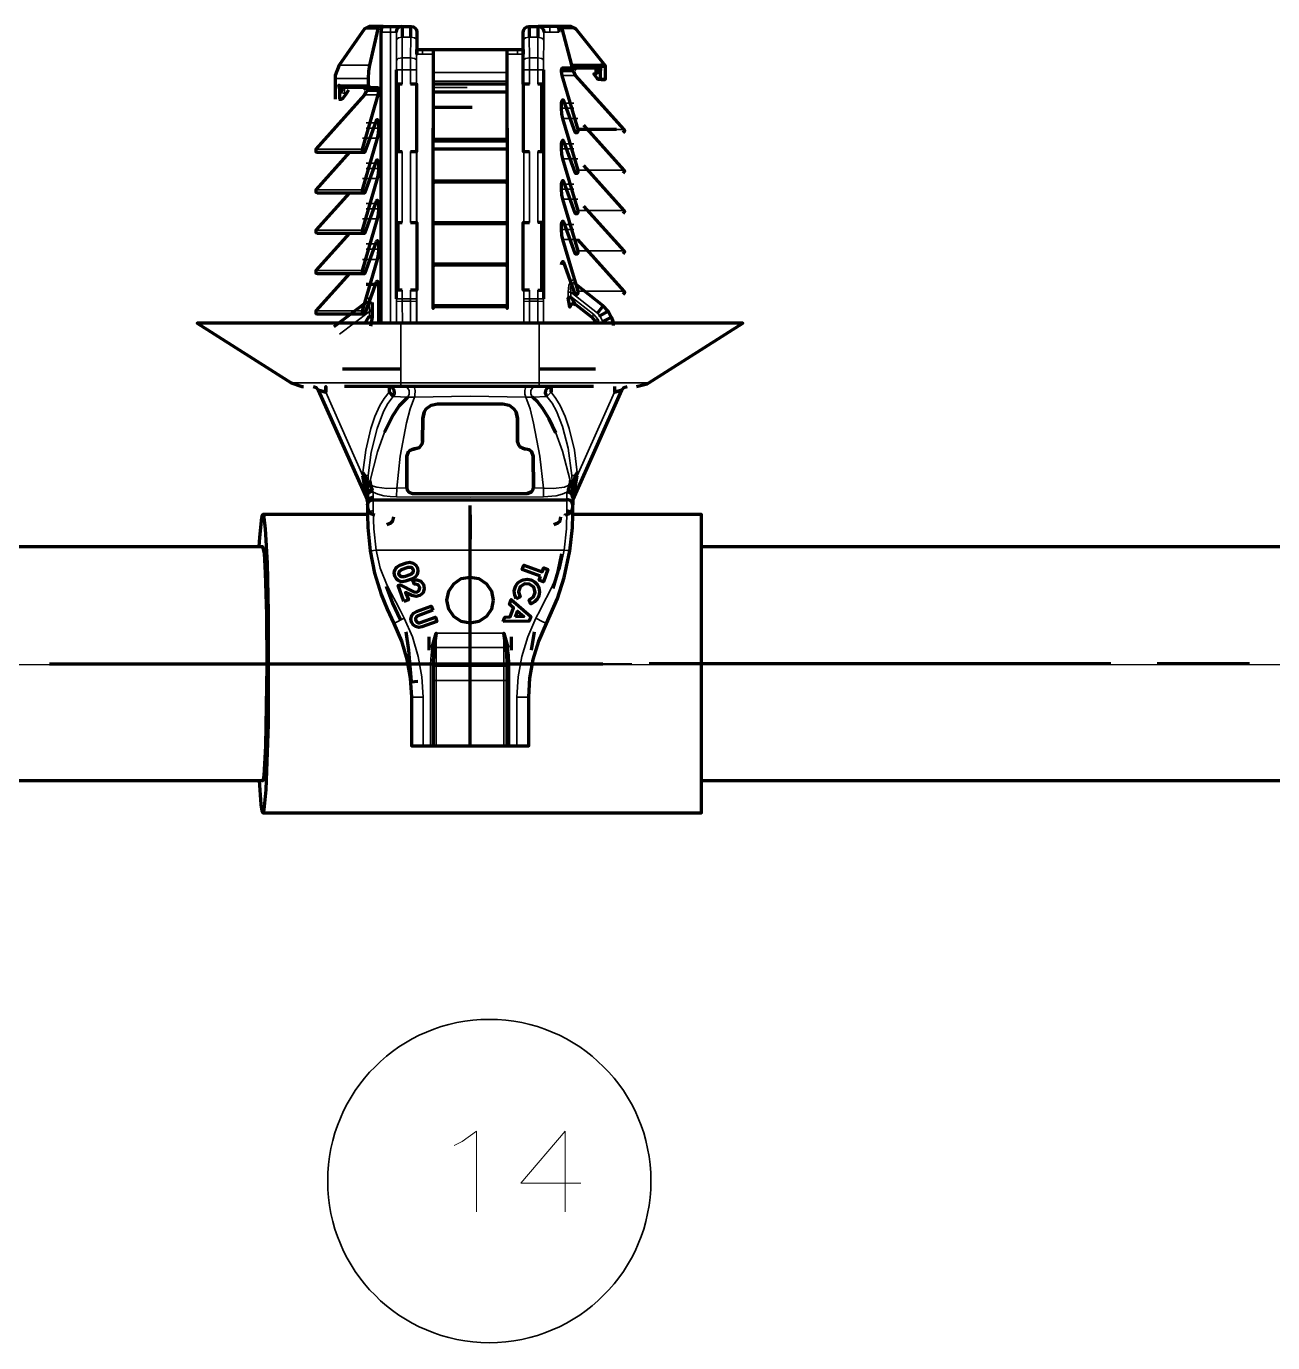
# Model space of a CAD drawing. Header units: millimetres. Extents: x 0 to 174, y 0 to 33.
# Drawn here: x 48.22 to 49.282, y 8.34 to 9.463 of the extents above; entities that cross this region are included whole.
import ezdxf

# ---------------------------------------------------------------- set-up
doc = ezdxf.new("R2010")
doc.units = ezdxf.units.MM
doc.layers.add('GREEN_CENTERLINE_CONFIRMED', color=7, linetype='Continuous')
doc.layers.add('PDF_Geomertry', color=7, linetype='Continuous', true_color=0x405f80)

# ---------------------------------------------------------------- blocks, each defined once
blk = doc.blocks.new('SYM_14_048')
at = {"layer": 'PDF_Geomertry', "lineweight": 70}
for points in [[(-0.0871, 0.302), (-0.0869, 0.302), (-0.0849, 0.302), (-0.0783, 0.302), (-0.0849, 0.302), (-0.0865, 0.302), (-0.0871, 0.302), (-0.0911, 0.2999), (-0.1128, 0.269), (-0.1161, 0.2601), (-0.1162, 0.2577), (-0.1162, 0.2399)], [(-0.0753, 0.302), (-0.0783, 0.302), (-0.0797, 0.2999), (-0.0868, 0.269), (-0.0876, 0.2637), (-0.0879, 0.2577), (-0.0879, 0.2519), (-0.0872, 0.2498), (-0.0992, 0.2498), (-0.1082, 0.2498), (-0.1096, 0.2501)], [(-0.0769, 0.0498), (-0.0769, 0.297), (-0.0764, 0.3006), (-0.076, 0.3016), (-0.0757, 0.3019), (-0.0753, 0.302), (-0.069, 0.302), (-0.0653, 0.302), (-0.0621, 0.302), (-0.0599, 0.302), (-0.0592, 0.302), (-0.059, 0.302), (-0.0515, 0.302)], [(-0.0592, 0.302), (-0.061, 0.3016), (-0.0626, 0.3006), (-0.0637, 0.299), (-0.064, 0.297)], [(-0.059, 0.302), (-0.059, 0.3019), (-0.0589, 0.2927)], [(-0.0517, 0.2927), (-0.0515, 0.3019), (-0.0515, 0.302), (-0.0513, 0.302), (-0.0494, 0.3016), (-0.0478, 0.3006), (-0.0468, 0.299), (-0.0464, 0.297), (-0.0464, 0.2823)], [(0.0442, 0.2823), (0.0442, 0.297), (0.0446, 0.299), (0.0456, 0.3006), (0.0472, 0.3016), (0.049, 0.302), (0.0493, 0.302), (0.0568, 0.302), (0.0569, 0.302)], [(0.0493, 0.302), (0.0493, 0.3019), (0.0494, 0.2927)], [(0.0568, 0.302), (0.0568, 0.3019), (0.0567, 0.2927)], [(0.0856, 0.269), (0.0775, 0.3002), (0.0761, 0.302), (0.0731, 0.302), (0.0668, 0.302), (0.0631, 0.302), (0.0599, 0.302), (0.0576, 0.302), (0.0569, 0.302), (0.0588, 0.3016), (0.0604, 0.3006), (0.0615, 0.299), (0.0618, 0.297)], [(0.0731, 0.302), (0.0735, 0.3019), (0.0737, 0.3016), (0.0742, 0.3006), (0.0746, 0.299), (0.0747, 0.297)], [(0.0851, 0.302), (0.0849, 0.302), (0.0828, 0.302), (0.0761, 0.302), (0.0828, 0.302), (0.0844, 0.302), (0.0851, 0.302), (0.0889, 0.3002), (0.1138, 0.269), (0.114, 0.2681), (0.114, 0.2567), (0.1125, 0.2567), (0.1107, 0.2567), (0.114, 0.2567)], [(-0.0465, 0.2823), (-0.0465, 0.2822), (-0.0465, 0.2809), (-0.0465, 0.2784), (-0.0465, 0.2809), (-0.0465, 0.2822), (-0.0465, 0.2823), (-0.0417, 0.2823), (-0.0326, 0.2823), (-0.0326, 0.2823), (-0.0326, 0.2823), (-0.0326, 0.2822), (-0.0326, 0.2819), (-0.0326, 0.2808), (-0.0326, 0.2766), (-0.0326, 0.2702), (-0.0326, 0.2626), (-0.0326, 0.2553), (-0.0326, 0.2528), (-0.0326, 0.2519), (-0.0326, 0.2499), (-0.0326, 0.2469), (-0.0326, 0.2458), (-0.0326, 0.2428), (-0.0326, 0.2348), (-0.0326, 0.2222), (-0.0326, 0.2065), (-0.0326, 0.2047), (-0.0326, 0.2034), (-0.0326, 0.2037), (-0.0326, 0.2045), (0.0304, 0.2045), (0.0304, 0.2034), (0.0304, 0.2037), (0.0304, 0.2047), (0.0304, 0.2065), (0.0304, 0.2222), (0.0304, 0.2348), (0.0304, 0.2428), (0.0304, 0.2458), (0.0304, 0.2458), (0.0304, 0.2459), (0.0304, 0.246), (0.0304, 0.2469), (0.0304, 0.2499), (0.0304, 0.2528), (0.0304, 0.2535), (0.0304, 0.2553), (0.0304, 0.2626), (0.0304, 0.2702), (0.0304, 0.2766), (0.0304, 0.2808), (0.0304, 0.2823), (0.0394, 0.2823), (0.0443, 0.2823), (0.0443, 0.2822), (0.0443, 0.2809), (0.0443, 0.2784), (0.0443, 0.2823)], [(-0.0326, 0.2823), (0.0304, 0.2823)], [(0.0443, 0.2528), (0.0443, 0.2784)], [(-0.0637, 0.0697), (-0.0637, 0.2649)], [(0.0615, 0.2649), (0.0615, 0.0697)], [(0.1238, 0.214), (0.1178, 0.214), (0.091, 0.214), (0.0774, 0.2602), (0.0769, 0.2635), (0.0769, 0.2647), (0.0776, 0.2666), (0.0851, 0.2666), (0.0974, 0.2666), (0.1064, 0.2666)], [(0.0851, 0.2666), (0.0857, 0.2676), (0.0856, 0.269), (0.1044, 0.269), (0.1086, 0.269), (0.11, 0.269)], [(0.0894, 0.2666), (0.0875, 0.2647)], [(0.1293, 0.2115), (0.1308, 0.213), (0.1304, 0.214), (0.0888, 0.2602), (0.0875, 0.2635)], [(0.1107, 0.2567), (0.1106, 0.2567), (0.1101, 0.2567), (0.1093, 0.2567), (0.1086, 0.2567), (0.1079, 0.2569), (0.1074, 0.2573), (0.1043, 0.2616), (0.1064, 0.2616), (0.1064, 0.2666), (0.1075, 0.2667), (0.1093, 0.2622), (0.1103, 0.2651), (0.1107, 0.2681), (0.1075, 0.2667)], [(-0.1129, 0.2399), (-0.1115, 0.2399), (-0.1108, 0.2399), (-0.1101, 0.2402), (-0.1096, 0.2406), (-0.1065, 0.2449), (-0.1044, 0.2478)], [(-0.0872, 0.2498), (-0.0799, 0.2498), (-0.0794, 0.2492), (-0.0792, 0.2478), (-0.0792, 0.2467), (-0.0796, 0.2435), (-0.0932, 0.1973), (-0.0928, 0.1948)], [(-0.0897, 0.2478), (-0.0917, 0.2498)], [(-0.0589, 0.2528), (-0.0624, 0.2528), (-0.0624, 0.1953), (-0.0589, 0.1953)], [(-0.0518, 0.1953), (-0.0464, 0.1953), (-0.0464, 0.2528), (-0.0518, 0.2528)], [(0.0304, 0.2528), (-0.0326, 0.2528)], [(0.0496, 0.2528), (0.0442, 0.2528), (0.0442, 0.1953), (0.0496, 0.1953)], [(0.0567, 0.1953), (0.0601, 0.1953), (0.0601, 0.2528), (0.0567, 0.2528)], [(-0.0897, 0.2467), (-0.091, 0.2435), (-0.1326, 0.1973), (-0.1325, 0.1951), (-0.1315, 0.1948), (-0.1308, 0.1948), (-0.1289, 0.1948), (-0.121, 0.1948), (-0.1087, 0.1948), (-0.0928, 0.1948), (-0.0908, 0.1948), (-0.0908, 0.1948), (-0.0907, 0.1948), (-0.0904, 0.1952), (-0.0808, 0.2219), (-0.0806, 0.2226), (-0.0804, 0.2227), (-0.0801, 0.2227), (-0.08, 0.2227), (-0.0799, 0.2224), (-0.0793, 0.2213), (-0.0792, 0.2198), (-0.0792, 0.2153), (-0.0794, 0.2108), (-0.0803, 0.2067), (-0.0932, 0.1627), (-0.0928, 0.1602)], [(0.0304, 0.2458), (-0.0326, 0.2458)], [(0.0769, 0.0987), (0.0771, 0.1003), (0.0776, 0.1013), (0.0778, 0.1016), (0.0779, 0.1016), (0.0782, 0.1016), (0.0783, 0.1015), (0.0786, 0.1009), (0.0882, 0.0741), (0.0885, 0.0738), (0.0886, 0.0737), (0.0886, 0.0737), (0.0906, 0.0737), (0.091, 0.0745), (0.091, 0.0762), (0.0781, 0.1202), (0.0772, 0.1241), (0.0769, 0.1288), (0.0769, 0.1331), (0.0771, 0.1348), (0.0776, 0.1359), (0.0778, 0.136), (0.0779, 0.136), (0.0782, 0.136), (0.0783, 0.1359), (0.0786, 0.1353), (0.0882, 0.1087), (0.0885, 0.1083), (0.0886, 0.1081), (0.0886, 0.1081), (0.0906, 0.1081), (0.091, 0.109), (0.091, 0.1106), (0.0781, 0.1547), (0.0772, 0.1585), (0.0769, 0.1633), (0.0769, 0.1676), (0.0771, 0.1692), (0.0776, 0.1703), (0.0778, 0.1705), (0.0779, 0.1705), (0.0782, 0.1705), (0.0783, 0.1703), (0.0786, 0.1698), (0.0882, 0.1431), (0.0885, 0.1427), (0.0886, 0.1426), (0.0886, 0.1426), (0.0906, 0.1426), (0.091, 0.1434), (0.091, 0.1451), (0.0781, 0.1891), (0.0772, 0.193), (0.0769, 0.1977), (0.0769, 0.202), (0.0771, 0.2037), (0.0776, 0.2048), (0.0778, 0.2049), (0.0779, 0.2049), (0.0782, 0.2049), (0.0783, 0.2048), (0.0786, 0.2042), (0.0882, 0.1776), (0.0885, 0.1772), (0.0886, 0.177), (0.0886, 0.177), (0.0906, 0.177), (0.091, 0.1778), (0.091, 0.1795), (0.0781, 0.2235), (0.0772, 0.2274), (0.0769, 0.2322), (0.0769, 0.2365), (0.0771, 0.2381), (0.0776, 0.2392), (0.0778, 0.2394), (0.0779, 0.2394), (0.0782, 0.2394), (0.0783, 0.2392), (0.0786, 0.2387), (0.0882, 0.212), (0.0885, 0.2116), (0.0886, 0.2115), (0.0886, 0.2115), (0.0906, 0.2115), (0.091, 0.2123), (0.091, 0.214)], [(0.0007, 0.2328), (-0.0326, 0.2328)], [(0.0304, 0.2152), (0.0304, 0.2117), (0.0304, 0.2103), (0.0304, 0.2074), (0.0304, 0.1994), (0.0304, 0.1867), (0.0304, 0.171), (0.0304, 0.1692), (0.0304, 0.1683), (0.0304, 0.168), (0.0304, 0.1691), (-0.0326, 0.1691), (-0.0326, 0.1683), (-0.0326, 0.168), (-0.0326, 0.1692), (-0.0326, 0.171), (-0.0326, 0.1867), (-0.0326, 0.1994), (-0.0326, 0.2074), (-0.0326, 0.2103), (-0.0326, 0.2152)], [(0.1293, 0.177), (0.1308, 0.1785), (0.1304, 0.1795), (0.096, 0.2177)], [(-0.1039, 0.1948), (-0.1326, 0.1627), (-0.1325, 0.1606), (-0.1315, 0.1603)], [(0.0304, 0.1974), (-0.0326, 0.1974)], [(-0.1315, 0.1602), (-0.1308, 0.1602), (-0.1289, 0.1602), (-0.121, 0.1602), (-0.1087, 0.1602), (-0.0928, 0.1602), (-0.0908, 0.1602), (-0.0908, 0.1603), (-0.0907, 0.1603), (-0.0904, 0.1608), (-0.0808, 0.1874), (-0.0806, 0.1881), (-0.0804, 0.1883), (-0.0801, 0.1883), (-0.08, 0.1883), (-0.0799, 0.188), (-0.0793, 0.1869), (-0.0792, 0.1853), (-0.0792, 0.1809), (-0.0794, 0.1763), (-0.0803, 0.1723), (-0.0932, 0.1283), (-0.0928, 0.1258)], [(0.0304, 0.1798), (0.0304, 0.1763), (0.0304, 0.1748), (0.0304, 0.172), (0.0304, 0.164), (0.0304, 0.1513), (0.0304, 0.1355), (0.0304, 0.1338), (0.0304, 0.1328), (0.0304, 0.1326), (0.0304, 0.1337), (-0.0326, 0.1337), (-0.0326, 0.1328), (-0.0326, 0.1326), (-0.0326, 0.1338), (-0.0326, 0.1355), (-0.0326, 0.1513), (-0.0326, 0.1638), (-0.0326, 0.172), (-0.0326, 0.1748), (-0.0326, 0.1798)], [(0.1293, 0.1426), (0.1308, 0.1441), (0.1304, 0.1451), (0.096, 0.1833)], [(-0.1039, 0.1602), (-0.1326, 0.1283), (-0.1325, 0.1262), (-0.1315, 0.1259)], [(-0.1315, 0.1258), (-0.1308, 0.1258), (-0.1289, 0.1258), (-0.121, 0.1258), (-0.1087, 0.1258), (-0.0928, 0.1258), (-0.0908, 0.1258), (-0.0908, 0.1259), (-0.0907, 0.1259), (-0.0904, 0.1263), (-0.0808, 0.153), (-0.0806, 0.1535), (-0.0804, 0.1538), (-0.0801, 0.1538), (-0.08, 0.1538), (-0.0799, 0.1535), (-0.0793, 0.1524), (-0.0792, 0.1509), (-0.0792, 0.1465), (-0.0794, 0.1419), (-0.0803, 0.1378), (-0.0932, 0.0938), (-0.0928, 0.0913)], [(0.1293, 0.1081), (0.1308, 0.1097), (0.1304, 0.1106), (0.096, 0.1488)], [(0.0304, 0.1444), (0.0304, 0.1409), (0.0304, 0.1394), (0.0304, 0.1366), (0.0304, 0.1284), (0.0304, 0.1159), (0.0304, 0.1001), (0.0304, 0.0984), (0.0304, 0.0974), (0.0304, 0.0972), (0.0304, 0.0983), (-0.0326, 0.0983), (-0.0326, 0.0974), (-0.0326, 0.0972), (-0.0326, 0.0984), (-0.0326, 0.1001), (-0.0326, 0.1159), (-0.0326, 0.1284), (-0.0326, 0.1366), (-0.0326, 0.1394), (-0.0326, 0.1444)], [(-0.1039, 0.1258), (-0.1326, 0.0938), (-0.1325, 0.0917), (-0.1315, 0.0915)], [(-0.0589, 0.0772), (-0.0624, 0.0772), (-0.0624, 0.1347), (-0.0589, 0.1347)], [(-0.0518, 0.1347), (-0.0464, 0.1347), (-0.0464, 0.0772), (-0.0518, 0.0772)], [(0.0496, 0.0772), (0.0442, 0.0772), (0.0442, 0.1347), (0.0496, 0.1347)], [(0.0567, 0.0772), (0.0601, 0.0772), (0.0601, 0.1347), (0.0567, 0.1347)], [(-0.1315, 0.0913), (-0.1308, 0.0913), (-0.1289, 0.0913), (-0.121, 0.0913), (-0.1087, 0.0913), (-0.0928, 0.0913), (-0.0908, 0.0913), (-0.0908, 0.0915), (-0.0907, 0.0915), (-0.0904, 0.0919), (-0.0808, 0.1185), (-0.0806, 0.1191), (-0.0804, 0.1192), (-0.0801, 0.1194), (-0.08, 0.1194), (-0.0799, 0.1191), (-0.0793, 0.118), (-0.0792, 0.1165), (-0.0792, 0.112), (-0.0794, 0.1074), (-0.0803, 0.1034), (-0.0932, 0.0594), (-0.0928, 0.0569)], [(0.1293, 0.0737), (0.1308, 0.0752), (0.1304, 0.0762), (0.0907, 0.1202)], [(0.0304, 0.109), (0.0304, 0.1055), (0.0304, 0.104), (0.0304, 0.1012), (0.0304, 0.093), (0.0304, 0.0805), (0.0304, 0.0647), (0.0304, 0.063), (0.0304, 0.062), (0.0304, 0.0617), (0.0304, 0.0628), (-0.0326, 0.0628), (-0.0326, 0.062), (-0.0326, 0.0617), (-0.0326, 0.0628), (-0.0326, 0.0647), (-0.0326, 0.0803), (-0.0326, 0.093), (-0.0326, 0.1012), (-0.0326, 0.104), (-0.0326, 0.109)], [(-0.1039, 0.0913), (-0.1326, 0.0594), (-0.1325, 0.0573), (-0.1315, 0.0569), (-0.1308, 0.0569), (-0.1289, 0.0569), (-0.121, 0.0569), (-0.1087, 0.0569), (-0.0928, 0.0569), (-0.0908, 0.0569), (-0.0908, 0.0569), (-0.0907, 0.057), (-0.0904, 0.0574), (-0.0808, 0.0841), (-0.0806, 0.0847), (-0.0804, 0.0848), (-0.0801, 0.0849), (-0.08, 0.0849), (-0.0799, 0.0847), (-0.0793, 0.0835), (-0.0792, 0.0819), (-0.0897, 0.0819)], [(-0.0792, 0.0819), (-0.0792, 0.0497)], [(0.1192, 0.054), (0.1165, 0.0591), (0.1096, 0.0553), (0.1165, 0.0591), (0.1125, 0.0638), (0.0878, 0.0831)], [(0.0839, 0.0627), (0.0824, 0.0705), (0.0851, 0.0709), (0.0886, 0.0651), (0.0865, 0.0656), (0.0846, 0.0647), (0.0839, 0.0627), (0.0843, 0.0642), (0.0856, 0.0653), (0.0871, 0.0656), (0.0886, 0.0649), (0.0886, 0.0651), (0.1026, 0.0541), (0.1053, 0.0509), (0.106, 0.0495)], [(-0.0892, 0.0672), (-0.1172, 0.046)], [(-0.0846, 0.0667), (-0.0846, 0.0605), (-0.0846, 0.059), (-0.0846, 0.0552), (-0.0846, 0.054)], [(0.0844, 0.0644), (0.0863, 0.0658), (0.0879, 0.066)], [(0.1076, 0.0576), (0.1125, 0.0638)], [(0.1408, -0.0051), (0.15, -0.0027), (0.1514, -0.002), (0.2315, 0.0491), (0.0579, 0.0491), (-0.0601, 0.0491), (-0.1829, 0.0491), (-0.2206, 0.0491), (-0.2304, 0.0491), (-0.2322, 0.0491), (-0.2337, 0.0491), (-0.1536, -0.002), (-0.1446, -0.0051), (-0.1431, -0.0051)], [(-0.0908, 0.0487), (-0.0874, 0.0544), (-0.0846, 0.054), (-0.0861, 0.0463)], [(0.1122, 0.0503), (0.1183, 0.0535), (0.1192, 0.054), (0.1206, 0.0506), (0.121, 0.047)], [(-0.0601, 0.0097), (-0.1099, 0.0097)], [(0.1058, 0.0097), (0.0579, 0.0097)], [(-0.135, -0.0051), (-0.1324, -0.0059), (-0.1306, -0.008), (-0.1242, -0.0099), (-0.1242, -0.0051), (-0.1242, -0.0099), (-0.1306, -0.008), (-0.0889, -0.1013), (-0.0925, -0.0812)], [(0.1042, -0.0051), (0.0897, -0.0051), (0.0579, -0.0051), (-0.0601, -0.0051), (-0.0918, -0.0051), (-0.1082, -0.0051)], [(0.0644, -0.0134), (0.0632, -0.0108), (0.0636, -0.008), (0.0653, -0.0059), (0.0679, -0.0051)], [(0.0864, -0.1028), (0.0867, -0.1013), (0.1283, -0.008), (0.1219, -0.0099), (0.1283, -0.008), (0.1301, -0.0059), (0.1328, -0.0051)], [(0.1219, -0.0051), (0.1219, -0.0058), (0.1219, -0.0099)], [(-0.074, -0.044), (-0.0672, -0.0302), (-0.0614, -0.0213), (-0.0543, -0.014)], [(-0.0403, -0.027), (-0.0385, -0.0241), (-0.0344, -0.021), (-0.0289, -0.0198), (-0.0042, -0.0198), (0.0019, -0.0198), (0.0267, -0.0198), (0.0322, -0.021), (0.0362, -0.0241), (0.0381, -0.027), (0.0394, -0.0323), (0.0381, -0.027)], [(-0.0042, -0.0198), (0.0019, -0.0198)], [(0.0719, -0.0444), (0.0664, -0.0327), (0.0607, -0.0234), (0.0568, -0.0184), (0.0521, -0.014)], [(-0.0418, -0.0519), (-0.0415, -0.0324), (-0.0418, -0.0519), (-0.0422, -0.0542)], [(-0.0415, -0.0323), (-0.0403, -0.027), (-0.0415, -0.0323), (-0.0415, -0.0324)], [(0.0394, -0.0324), (0.0394, -0.0519), (0.0394, -0.0324), (0.0394, -0.0323)], [(-0.0528, -0.0597), (-0.0499, -0.0583), (-0.0493, -0.0583), (-0.0489, -0.0583), (-0.0487, -0.0581), (-0.0481, -0.0581), (-0.0443, -0.057), (-0.0422, -0.0542), (-0.0446, -0.0572), (-0.0481, -0.0581), (-0.0487, -0.0581), (-0.0528, -0.0597), (-0.0535, -0.0605)], [(0.0408, -0.0556), (0.0436, -0.0577), (0.0454, -0.0581), (0.0417, -0.0566), (0.0408, -0.0556), (0.0394, -0.0519)], [(-0.0481, -0.0581), (-0.0481, -0.0581)], [(0.0454, -0.0581), (0.0458, -0.0581), (0.0465, -0.0581), (0.0493, -0.0588), (0.0513, -0.0605), (0.0528, -0.0644), (0.0513, -0.0605)], [(0.0528, -0.0644), (0.0529, -0.0913), (0.0529, -0.0915), (0.0529, -0.0913), (0.0528, -0.0645)], [(-0.0925, -0.0784), (-0.0908, -0.0809), (-0.0907, -0.0812), (-0.0889, -0.0878), (-0.0886, -0.0949), (-0.0886, -0.0958), (-0.0886, -0.0969), (-0.0886, -0.0995), (-0.0886, -0.104), (-0.0886, -0.106), (-0.0886, -0.1053), (-0.0869, -0.1026), (-0.0836, -0.1013)], [(0.0903, -0.0784), (0.0886, -0.0809), (0.0885, -0.0812), (0.0867, -0.0878), (0.0864, -0.0949), (0.0864, -0.0956), (0.0864, -0.0965), (0.0864, -0.0967), (0.0864, -0.0967), (0.0864, -0.0969), (0.0864, -0.0995), (0.0864, -0.106), (0.086, -0.1042), (0.0846, -0.1023), (0.0814, -0.1013)], [(-0.0865, -0.0852), (-0.0865, -0.0853), (-0.0861, -0.089), (-0.0847, -0.0931), (-0.0863, -0.0937), (-0.0878, -0.0948), (-0.0885, -0.0965), (-0.0886, -0.0969)], [(0.0842, -0.0852), (0.0843, -0.0853), (0.0839, -0.089), (0.0825, -0.0931), (0.0853, -0.0945), (0.0863, -0.0965), (0.0864, -0.0969)], [(0.0867, -0.1013), (0.0903, -0.0812)], [(-0.0886, -0.104), (-0.0872, -0.1006), (-0.0842, -0.0992), (-0.0836, -0.0992)], [(-0.0551, -0.0915), (-0.0546, -0.0935), (-0.0533, -0.0952), (-0.0501, -0.0963), (-0.0169, -0.0963), (-0.006, -0.0963), (0.0381, -0.0963), (0.0479, -0.0963)], [(0.0514, -0.0949), (0.0479, -0.0963), (0.0514, -0.0949), (0.0525, -0.0934), (0.0529, -0.0915)], [(0.0529, -0.0913), (0.0529, -0.0913)], [(0.0864, -0.0995), (0.086, -0.0978), (0.085, -0.0963), (0.0833, -0.0953), (0.0814, -0.0951)], [(-0.0886, -0.1028), (-0.0889, -0.1013)], [(-0.0886, -0.106), (-0.0886, -0.1144), (-0.0883, -0.1251), (-0.0863, -0.1452), (-0.0825, -0.164), (-0.0769, -0.1823), (-0.0719, -0.1949), (-0.0662, -0.2071), (-0.0597, -0.222), (-0.055, -0.2376), (-0.0521, -0.2537), (-0.0511, -0.2698), (-0.0511, -0.3112), (-0.0411, -0.3112), (-0.0349, -0.3112), (-0.0324, -0.3112), (-0.0299, -0.3112), (0.0276, -0.3112), (0.0301, -0.3112), (0.0326, -0.3112), (0.0389, -0.3112), (0.0489, -0.3112), (0.0489, -0.2698), (0.0499, -0.2537), (0.0528, -0.2376), (0.0575, -0.222), (0.064, -0.2071), (0.0735, -0.1856), (0.0792, -0.1678), (0.084, -0.1452), (0.0861, -0.1251), (0.0864, -0.1144), (0.0864, -0.106)], [(-0.0886, -0.1081), (-0.0878, -0.1112), (-0.0854, -0.1135), (-0.0824, -0.1144)], [(-0.0836, -0.1015), (0.0814, -0.1015)], [(0.0801, -0.1148), (0.0801, -0.1144), (0.0832, -0.1135), (0.0856, -0.1112), (0.0864, -0.1081)], [(0.0814, -0.1108), (0.085, -0.1117), (0.086, -0.113), (0.0864, -0.1144)], [(-0.0721, -0.1226), (-0.0687, -0.1213), (-0.0669, -0.1194), (-0.0661, -0.116)], [(0.0704, -0.1226), (0.0737, -0.1213), (0.0756, -0.1194), (0.0764, -0.116)], [(0.0696, -0.1773), (0.0739, -0.1626), (0.0772, -0.1476)], [(-0.0725, -0.1752), (-0.0671, -0.1897), (-0.0607, -0.2035)], [(-0.056, -0.214), (-0.0536, -0.2297), (-0.0514, -0.2562), (-0.0517, -0.2566), (-0.0517, -0.2569), (-0.0513, -0.2567), (-0.0456, -0.2562)], [(-0.0361, -0.2297), (-0.0361, -0.2184)], [(-0.0324, -0.3112), (-0.0324, -0.2417), (-0.0321, -0.2323), (-0.0317, -0.2276), (-0.0333, -0.2272), (-0.0299, -0.2153), (-0.0317, -0.2276)], [(0.0294, -0.2276), (0.0276, -0.2153), (0.0311, -0.2272), (0.0294, -0.2276), (0.0299, -0.2323), (0.0301, -0.2417), (0.0301, -0.3112)], [(0.0339, -0.2184), (0.0339, -0.2297)], [(0.0514, -0.2297), (0.0537, -0.214)], [(0.0492, -0.2562), (0.0494, -0.2566), (0.0494, -0.2569)]]:
    blk.add_lwpolyline(points, dxfattribs=at)
at = {"layer": 'PDF_Geomertry', "lineweight": 35}
for points in [[(-0.0797, 0.2999), (-0.0911, 0.2999)], [(-0.0769, 0.297), (-0.069, 0.297), (-0.069, 0.0505)], [(-0.059, 0.302), (-0.061, 0.3016), (-0.0625, 0.3006), (-0.0636, 0.299), (-0.064, 0.297), (-0.069, 0.297), (-0.069, 0.302)], [(-0.064, 0.297), (-0.064, 0.297)], [(-0.0639, 0.2902), (-0.0639, 0.2952), (-0.0639, 0.2969), (-0.064, 0.297), (-0.064, 0.297)], [(-0.0467, 0.297), (-0.0467, 0.297), (-0.0467, 0.2969), (-0.0467, 0.2952), (-0.0468, 0.2902), (-0.0468, 0.2906), (-0.0474, 0.2915), (-0.0485, 0.2922), (-0.0517, 0.2927), (-0.0589, 0.2927), (-0.0589, 0.2753), (-0.0624, 0.2745), (-0.0633, 0.2737), (-0.0637, 0.2727), (-0.0639, 0.2902), (-0.0637, 0.2906), (-0.0632, 0.2915), (-0.0621, 0.2922), (-0.0589, 0.2927)], [(-0.0468, 0.2902), (-0.0468, 0.2727), (-0.0469, 0.2731), (-0.0475, 0.274), (-0.0486, 0.2747), (-0.0518, 0.2753), (-0.0517, 0.2927)], [(-0.0515, 0.302), (-0.0497, 0.3016), (-0.0481, 0.3006), (-0.0469, 0.299), (-0.0467, 0.297), (-0.0464, 0.297)], [(0.0442, 0.297), (0.0444, 0.297)], [(0.0494, 0.2927), (0.0462, 0.2922), (0.0451, 0.2915), (0.0446, 0.2906), (0.0446, 0.2902), (0.0444, 0.2952), (0.0444, 0.2969), (0.0444, 0.297), (0.0444, 0.297), (0.0447, 0.299), (0.0458, 0.3006), (0.0475, 0.3016), (0.0493, 0.302)], [(0.0618, 0.297), (0.0618, 0.297), (0.0618, 0.2969), (0.0617, 0.2952), (0.0617, 0.2902), (0.0613, 0.2912), (0.0601, 0.292), (0.0567, 0.2927), (0.0494, 0.2927), (0.0496, 0.2753), (0.0461, 0.2745), (0.045, 0.2737), (0.0446, 0.2727), (0.0446, 0.2902)], [(0.0617, 0.2902), (0.0615, 0.2727), (0.0615, 0.2731), (0.0608, 0.274), (0.0597, 0.2747), (0.0567, 0.2753), (0.0567, 0.2927)], [(0.0668, 0.297), (0.0618, 0.297), (0.0611, 0.2995), (0.0593, 0.3013), (0.0568, 0.302)], [(0.0618, 0.297), (0.0618, 0.297)], [(0.0747, 0.297), (0.0668, 0.297), (0.0668, 0.3006), (0.0668, 0.302)], [(0.0889, 0.3002), (0.0775, 0.3002)], [(-0.0417, 0.2823), (-0.0417, 0.2812), (-0.0417, 0.2784)], [(0.0394, 0.2784), (0.0394, 0.2823)], [(-0.0589, 0.2528), (-0.0589, 0.2649), (-0.0518, 0.2649), (-0.0518, 0.2753), (-0.0589, 0.2753), (-0.0589, 0.2649), (-0.0637, 0.2649), (-0.0637, 0.2727)], [(-0.0468, 0.2727), (-0.0468, 0.2649), (-0.0468, 0.2528)], [(-0.0326, 0.2784), (-0.0417, 0.2784), (-0.0465, 0.2784)], [(0.0443, 0.2784), (0.0394, 0.2784), (0.0304, 0.2784)], [(0.0615, 0.2727), (0.0615, 0.2649), (0.0567, 0.2649), (0.0567, 0.2753), (0.0496, 0.2753), (0.0496, 0.2649), (0.0446, 0.2649)], [(0.0446, 0.2528), (0.0446, 0.2649), (0.0446, 0.2727)], [(-0.1128, 0.269), (-0.0868, 0.269)], [(-0.0518, 0.2528), (-0.0518, 0.2649), (-0.0468, 0.2649)], [(-0.0326, 0.2626), (0.0304, 0.2626)], [(0.0496, 0.2528), (0.0496, 0.2649), (0.0567, 0.2649), (0.0567, 0.2528)], [(0.0769, 0.2647), (0.0875, 0.2647)], [(0.0875, 0.2635), (0.0769, 0.2635)], [(0.0888, 0.2602), (0.0774, 0.2602)], [(0.1064, 0.2616), (0.1093, 0.2622), (0.1093, 0.2567)], [(0.1107, 0.2681), (0.1107, 0.2567)], [(-0.1162, 0.2577), (-0.0879, 0.2577)], [(-0.1129, 0.2399), (-0.1129, 0.2519), (-0.0879, 0.2519)], [(-0.1115, 0.2399), (-0.1115, 0.2456), (-0.1082, 0.2449), (-0.1082, 0.2484), (-0.1082, 0.2498)], [(-0.0897, 0.2478), (-0.0792, 0.2478)], [(-0.0326, 0.2553), (0.0304, 0.2553)], [(-0.0035, 0.2499), (-0.0326, 0.2499)], [(-0.1082, 0.2449), (-0.1065, 0.2449)], [(-0.0796, 0.2435), (-0.091, 0.2435)], [(-0.0792, 0.2467), (-0.0897, 0.2467)], [(0.0769, 0.2365), (0.0875, 0.2365)], [(0.0875, 0.2322), (0.0769, 0.2322)], [(-0.0897, 0.2198), (-0.0792, 0.2198)], [(-0.0792, 0.2153), (-0.0897, 0.2153)], [(0.0781, 0.2235), (0.0907, 0.2235)], [(0.1238, 0.214), (0.1304, 0.214)], [(-0.0929, 0.2067), (-0.0803, 0.2067)], [(-0.0326, 0.2065), (0.0304, 0.2065)], [(0.0769, 0.202), (0.0875, 0.202)], [(-0.1326, 0.1973), (-0.0932, 0.1973)], [(-0.0589, 0.1347), (-0.0589, 0.1953)], [(-0.0518, 0.1347), (-0.0518, 0.1953)], [(-0.0468, 0.1953), (-0.0468, 0.1347)], [(-0.0465, 0.1953), (-0.0465, 0.1347)], [(0.0446, 0.1347), (0.0446, 0.1953)], [(0.0496, 0.1953), (0.0496, 0.1347)], [(0.0567, 0.1953), (0.0567, 0.1347)], [(0.0875, 0.1977), (0.0769, 0.1977)], [(-0.0897, 0.1853), (-0.0792, 0.1853)], [(-0.0792, 0.1809), (-0.0897, 0.1809)], [(0.0781, 0.1891), (0.0907, 0.1891)], [(-0.0929, 0.1723), (-0.0803, 0.1723)], [(0.0304, 0.171), (-0.0326, 0.171)], [(0.091, 0.1795), (0.1197, 0.1795), (0.1276, 0.1795), (0.1292, 0.1795), (0.1304, 0.1795)], [(-0.1326, 0.1627), (-0.0932, 0.1627)], [(0.0769, 0.1676), (0.0875, 0.1676)], [(0.0875, 0.1633), (0.0769, 0.1633)], [(-0.0897, 0.1509), (-0.0792, 0.1509)], [(-0.0792, 0.1465), (-0.0897, 0.1465)], [(0.0781, 0.1547), (0.0907, 0.1547)], [(-0.0929, 0.1378), (-0.0803, 0.1378)], [(0.0304, 0.1355), (-0.0326, 0.1355)], [(0.091, 0.1451), (0.1197, 0.1451), (0.1276, 0.1451), (0.1292, 0.1451), (0.1304, 0.1451)], [(-0.1326, 0.1283), (-0.0932, 0.1283)], [(0.0769, 0.1331), (0.0875, 0.1331)], [(0.0875, 0.1288), (0.0769, 0.1288)], [(-0.0897, 0.1165), (-0.0792, 0.1165)], [(0.0781, 0.1202), (0.0907, 0.1202)], [(-0.0929, 0.1034), (-0.0803, 0.1034)], [(-0.0792, 0.112), (-0.0897, 0.112)], [(0.091, 0.1106), (0.1197, 0.1106), (0.1276, 0.1106), (0.1292, 0.1106), (0.1304, 0.1106)], [(-0.1326, 0.0938), (-0.0932, 0.0938)], [(0.0304, 0.1001), (-0.0326, 0.1001)], [(0.0824, 0.0755), (0.0832, 0.0815), (0.0847, 0.0845), (0.0856, 0.0853), (0.086, 0.0856), (0.0864, 0.0856), (0.0868, 0.0855)], [(0.1122, 0.0503), (0.1096, 0.0553), (0.1076, 0.0576), (0.0847, 0.0755), (0.0846, 0.079), (0.0853, 0.0819), (0.0865, 0.0831), (0.0871, 0.0834), (0.0878, 0.0831)], [(-0.0892, 0.0672), (-0.0889, 0.0673), (-0.0888, 0.0673), (-0.0883, 0.067), (-0.0878, 0.0666), (-0.0872, 0.0652), (-0.086, 0.0662), (-0.0856, 0.0667), (-0.0865, 0.0692), (-0.0882, 0.0706)], [(-0.0588, 0.0484), (-0.0589, 0.0678), (-0.0633, 0.0676), (-0.0636, 0.0676), (-0.0637, 0.0674), (-0.0637, 0.0674), (-0.0637, 0.0674), (-0.0637, 0.0697), (-0.0589, 0.0697), (-0.0589, 0.0772)], [(-0.0637, 0.048), (-0.0637, 0.0674)], [(-0.0518, 0.0772), (-0.0518, 0.0697), (-0.0468, 0.0697), (-0.0468, 0.0772)], [(-0.0518, 0.0484), (-0.0518, 0.0678), (-0.0472, 0.0676), (-0.0469, 0.0676), (-0.0469, 0.0674), (-0.0469, 0.0674), (-0.0468, 0.0674), (-0.0468, 0.0697)], [(-0.0468, 0.0674), (-0.0469, 0.048)], [(-0.0465, 0.0491), (-0.0465, 0.0772)], [(0.0496, 0.0772), (0.0496, 0.0697), (0.0446, 0.0697), (0.0446, 0.0772)], [(0.0496, 0.0484), (0.0496, 0.0678), (0.045, 0.0676), (0.0447, 0.0676), (0.0447, 0.0674), (0.0446, 0.0674), (0.0446, 0.0674), (0.0446, 0.0697)], [(0.0447, 0.048), (0.0446, 0.0674)], [(0.0567, 0.0772), (0.0567, 0.0697), (0.0615, 0.0697), (0.0615, 0.0674), (0.0615, 0.0674), (0.0615, 0.0674), (0.0614, 0.0676), (0.0611, 0.0676), (0.0567, 0.0678), (0.0567, 0.0484)], [(0.0615, 0.0674), (0.0615, 0.048)], [(0.0824, 0.0705), (0.0824, 0.0717), (0.0847, 0.0717), (0.0847, 0.0755), (0.0824, 0.0755), (0.0824, 0.0717)], [(0.0851, 0.0709), (0.0847, 0.0717), (0.1044, 0.0565)], [(0.091, 0.0762), (0.1197, 0.0762), (0.1276, 0.0762), (0.1292, 0.0762), (0.1304, 0.0762)], [(-0.1326, 0.0594), (-0.0932, 0.0594)], [(-0.0868, 0.0602), (-0.0869, 0.059), (-0.1125, 0.0397)], [(-0.0846, 0.059), (-0.0869, 0.059), (-0.0869, 0.0552), (-0.0874, 0.0544)], [(-0.0872, 0.0652), (-0.0868, 0.0602), (-0.0846, 0.0605), (-0.0856, 0.0667), (-0.0846, 0.0667)], [(0.0304, 0.0647), (-0.0326, 0.0647)], [(0.0839, 0.0627), (0.0839, 0.0627)], [(0.1053, 0.0509), (0.106, 0.0513), (0.1078, 0.0523), (0.1044, 0.0565), (0.1031, 0.0548), (0.1028, 0.0542), (0.1026, 0.0541), (0.1026, 0.0541), (0.1026, 0.0541)], [(-0.0846, 0.0552), (-0.0869, 0.0552)], [(0.0579, 0.0491), (0.0579, -0.002), (-0.0601, -0.002), (-0.0601, 0.0491)], [(0.1078, 0.0523), (0.1086, 0.0509), (0.106, 0.0495)], [(-0.0601, -0.0051), (-0.0601, -0.002), (-0.1262, -0.002), (-0.1536, -0.002)], [(-0.0569, -0.0051), (-0.0544, -0.006), (-0.0529, -0.0084), (-0.0529, -0.0115), (-0.0543, -0.014), (-0.0667, -0.0134), (-0.0701, -0.0099), (-0.0744, -0.0152), (-0.0779, -0.0213), (-0.0822, -0.0306), (-0.0856, -0.0408), (-0.09, -0.0592), (-0.0925, -0.0784), (-0.0925, -0.0812), (-0.1242, -0.0099)], [(-0.0501, -0.0051), (-0.0493, -0.0053), (-0.0486, -0.006), (-0.0478, -0.0084), (-0.0481, -0.0128), (-0.0486, -0.014), (-0.0011, -0.0133), (0.0464, -0.014), (0.0456, -0.0115), (0.0456, -0.0084), (0.0462, -0.0062), (0.0468, -0.0055), (0.0475, -0.0051), (0.0478, -0.0051)], [(0.0644, -0.0134), (0.0521, -0.014), (0.0507, -0.0115), (0.0507, -0.0084), (0.0522, -0.006), (0.0547, -0.0051)], [(0.1514, -0.002), (0.0579, -0.002), (0.0579, -0.0051)], [(0.1219, -0.0051), (0.1219, -0.0065), (0.1219, -0.0099), (0.0903, -0.0812), (0.0903, -0.0784), (0.0878, -0.0592), (0.0833, -0.0408), (0.08, -0.0306), (0.0757, -0.0213), (0.0721, -0.0152), (0.0679, -0.0099), (0.0658, -0.012), (0.0651, -0.0127), (0.0646, -0.0133), (0.0644, -0.0133), (0.0644, -0.0134), (0.069, -0.0192), (0.0725, -0.0259), (0.0778, -0.0392), (0.0825, -0.0577), (0.0856, -0.081)], [(-0.0667, -0.0134), (-0.0713, -0.0195), (-0.075, -0.0262), (-0.0804, -0.0408), (-0.0853, -0.0609), (-0.0879, -0.081), (-0.0908, -0.0809)], [(-0.0543, -0.014), (-0.0486, -0.014), (-0.0522, -0.0241), (-0.0553, -0.036), (-0.0607, -0.0645), (-0.0636, -0.0917), (-0.0721, -0.0919), (-0.0807, -0.0909), (-0.0836, -0.0899), (-0.0854, -0.089), (-0.0864, -0.0873), (-0.0865, -0.0853), (-0.0868, -0.0869), (-0.0885, -0.0965)], [(0.0863, -0.0965), (0.0844, -0.0862), (0.0843, -0.0853), (0.0843, -0.087), (0.0825, -0.0894), (0.0793, -0.0908), (0.07, -0.0919), (0.0614, -0.0917), (0.0585, -0.0645), (0.0531, -0.0362), (0.05, -0.0241), (0.0464, -0.014), (0.0521, -0.014)], [(-0.0864, -0.0852), (-0.0801, -0.0606), (-0.074, -0.044)], [(0.0842, -0.0852), (0.0776, -0.0601), (0.0719, -0.0444)], [(-0.0487, -0.0581), (-0.0487, -0.0581)], [(-0.0481, -0.0581), (-0.0481, -0.0581)], [(-0.0907, -0.0812), (-0.0925, -0.0812)], [(-0.0879, -0.081), (-0.0886, -0.0969)], [(0.0843, -0.0853), (0.0843, -0.0853)], [(0.0843, -0.0853), (0.0843, -0.0853)], [(0.0864, -0.0969), (0.0856, -0.081), (0.0886, -0.0809)], [(0.0903, -0.0812), (0.0885, -0.0812)], [(-0.0886, -0.0995), (-0.0882, -0.0978), (-0.0871, -0.0963), (-0.0856, -0.0953), (-0.0836, -0.0951), (-0.0847, -0.0931)], [(-0.0637, -0.099), (-0.0692, -0.0988), (-0.0746, -0.0981), (-0.0796, -0.0967), (-0.0836, -0.0951), (-0.0836, -0.0992), (-0.0836, -0.1013), (-0.0836, -0.1015), (-0.0836, -0.1108), (-0.0858, -0.1112), (-0.0876, -0.1123), (-0.0883, -0.1133), (-0.0886, -0.1144)], [(-0.0551, -0.0915), (-0.0636, -0.0917), (-0.0637, -0.099), (-0.0011, -0.0994), (0.0615, -0.099)], [(0.0825, -0.0931), (0.0814, -0.0951), (0.0774, -0.0969), (0.0722, -0.0981), (0.0615, -0.099), (0.0614, -0.0917), (0.0529, -0.0915)], [(0.0814, -0.0951), (0.0814, -0.1013), (0.0814, -0.1015), (0.0814, -0.1108), (0.081, -0.1263), (0.079, -0.1445), (0.0822, -0.1449), (0.0833, -0.1451), (0.084, -0.1452)], [(-0.0863, -0.1452), (-0.0856, -0.1451), (-0.0812, -0.1445), (-0.0832, -0.1263), (-0.0836, -0.1108)], [(0.0551, -0.2026), (0.0586, -0.1956), (0.0621, -0.1885), (0.0658, -0.1816), (0.0693, -0.1745), (0.0756, -0.1599), (0.079, -0.1445), (-0.0812, -0.1445), (-0.0778, -0.1599), (-0.0717, -0.1745), (-0.0681, -0.1816), (-0.0643, -0.1885), (-0.0608, -0.1956), (-0.0574, -0.2026), (-0.065, -0.2066), (-0.0662, -0.2071)], [(-0.0574, -0.2026), (-0.0503, -0.2185), (-0.0453, -0.2352), (-0.0421, -0.2524), (-0.0411, -0.2698)], [(0.0389, -0.2698), (0.0399, -0.2524), (0.0431, -0.2352), (0.0481, -0.2185), (0.0551, -0.2026), (0.0608, -0.2055), (0.0628, -0.2066), (0.064, -0.2071)], [(-0.0317, -0.2276), (-0.0299, -0.2274), (-0.0299, -0.2153), (0.0276, -0.2153), (0.0276, -0.2274), (0.0294, -0.2276)], [(-0.0349, -0.2417), (-0.0344, -0.2338), (-0.0333, -0.2272)], [(-0.0324, -0.2442), (-0.0324, -0.2441), (-0.0324, -0.2441), (-0.0322, -0.244), (-0.0317, -0.2438), (-0.0299, -0.2435), (-0.0299, -0.2274), (0.0276, -0.2274), (0.0276, -0.2435), (0.0294, -0.2438), (0.03, -0.244), (0.0301, -0.2441), (0.0301, -0.2441), (0.0301, -0.2442)], [(0.0311, -0.2272), (0.0322, -0.2338), (0.0326, -0.2417), (0.0301, -0.2417)], [(-0.0349, -0.3112), (-0.0349, -0.2417), (-0.0332, -0.2417), (-0.0326, -0.2417), (-0.0325, -0.2417), (-0.0324, -0.2417), (-0.0324, -0.2417)], [(-0.0324, -0.2556), (-0.0317, -0.2556), (-0.0299, -0.2556), (-0.0299, -0.2435), (0.0276, -0.2435), (0.0276, -0.2556), (0.0294, -0.2556), (0.0301, -0.2556)], [(0.0326, -0.2417), (0.0326, -0.3112)], [(0.0276, -0.3112), (0.0276, -0.2556), (-0.0299, -0.2556), (-0.0299, -0.3112)], [(-0.0411, -0.3112), (-0.0411, -0.2698), (-0.051, -0.2698), (-0.0511, -0.2698)], [(0.0389, -0.3112), (0.0389, -0.2698), (0.0453, -0.2698), (0.0475, -0.2698), (0.0489, -0.2698)]]:
    blk.add_lwpolyline(points, dxfattribs=at)
at = {"layer": 'PDF_Geomertry', "lineweight": 70}
for points in [[(0.11, 0.269), (0.1138, 0.269)], [(0.1107, 0.2681), (0.1125, 0.2681), (0.114, 0.2681)], [(-0.1096, 0.2501), (-0.1097, 0.2498), (-0.11, 0.2492), (-0.1104, 0.2483), (-0.1115, 0.2456), (-0.1129, 0.2519)], [(-0.0326, 0.2034), (-0.0326, 0.2033), (-0.0326, 0.2033), (-0.0326, 0.2034)], [(0.0304, 0.2034), (0.0304, 0.2033), (0.0304, 0.2033), (0.0304, 0.2033), (0.0304, 0.2034)], [(-0.0326, 0.168), (-0.0326, 0.1679), (-0.0326, 0.1679), (-0.0326, 0.168)], [(0.0304, 0.168), (0.0304, 0.1679), (0.0304, 0.1679), (0.0304, 0.1679), (0.0304, 0.168)], [(-0.0326, 0.1326), (-0.0326, 0.1324), (-0.0326, 0.1324), (-0.0326, 0.1326)], [(0.0304, 0.1326), (0.0304, 0.1324), (0.0304, 0.1324), (0.0304, 0.1324), (0.0304, 0.1326)], [(-0.0326, 0.0972), (-0.0326, 0.097), (-0.0326, 0.097), (-0.0326, 0.0972)], [(0.0304, 0.0972), (0.0304, 0.097), (0.0304, 0.097), (0.0304, 0.097), (0.0304, 0.0972)], [(-0.0326, 0.0617), (-0.0326, 0.0616), (-0.0326, 0.0616), (-0.0326, 0.0617)], [(0.0304, 0.0617), (0.0304, 0.0616), (0.0304, 0.0616), (0.0304, 0.0616), (0.0304, 0.0617)], [(-0.0667, -0.0134), (-0.0654, -0.0108), (-0.0658, -0.008), (-0.0675, -0.0059), (-0.0701, -0.0051), (-0.0701, -0.0099)], [(0.0679, -0.0099), (0.0679, -0.0055), (0.0679, -0.0051), (0.0679, -0.0065)], [(-0.0535, -0.0605), (-0.055, -0.0644), (-0.0551, -0.0913), (-0.0551, -0.0915), (-0.0551, -0.0913), (-0.055, -0.0644)], [(-0.0574, -0.1673), (-0.0599, -0.1672), (-0.0617, -0.1653), (-0.0615, -0.1628), (-0.0597, -0.161), (-0.0539, -0.159), (-0.0514, -0.1591), (-0.0497, -0.1609), (-0.0497, -0.1634), (-0.0517, -0.1652)], [(0.0186, -0.187), (0.0171, -0.1947), (0.0128, -0.201), (0.0064, -0.2052), (-0.0011, -0.2067), (-0.0086, -0.2052), (-0.015, -0.201), (-0.0193, -0.1947), (-0.0208, -0.187), (-0.0193, -0.1795), (-0.015, -0.1731), (-0.0086, -0.1688), (-0.0011, -0.1674), (0.0064, -0.1688), (0.0128, -0.1731), (0.0171, -0.1795)], [(0.059, -0.1667), (0.0433, -0.161), (0.0447, -0.1573), (0.0603, -0.163), (0.0617, -0.1595), (0.0653, -0.1609), (0.0614, -0.1716), (0.0578, -0.1702)], [(-0.0575, -0.1883), (-0.0625, -0.1747), (-0.0607, -0.174), (-0.049, -0.1801), (-0.0464, -0.1803), (-0.0444, -0.1788), (-0.0439, -0.1762), (-0.0453, -0.1741), (-0.0478, -0.1734), (-0.0486, -0.1735), (-0.0499, -0.1701), (-0.0464, -0.1697), (-0.0431, -0.171), (-0.0408, -0.1738), (-0.0401, -0.1773), (-0.0412, -0.1808), (-0.0439, -0.1831), (-0.0472, -0.1841), (-0.0507, -0.1833), (-0.0561, -0.1805), (-0.0537, -0.1869)], [(0.0272, -0.2053), (0.0286, -0.2015), (0.0332, -0.2013), (0.036, -0.1937), (0.0326, -0.1908), (0.034, -0.1867), (0.0506, -0.2012), (0.0492, -0.2051)], [(0.0375, -0.2013), (0.0392, -0.1965), (0.0446, -0.2012)]]:
    blk.add_lwpolyline(points, close=True, dxfattribs=at)
at = {"layer": 'PDF_Geomertry', "lineweight": 35}
for points in [[(-0.0589, 0.0678), (-0.0589, 0.0697), (-0.0518, 0.0697), (-0.0518, 0.0678)], [(0.0496, 0.0678), (0.0496, 0.0697), (0.0567, 0.0697), (0.0567, 0.0678)]]:
    blk.add_lwpolyline(points, close=True, dxfattribs=at)
at = {"layer": 'PDF_Geomertry', "lineweight": 70}
for points in [[(-0.0561, -0.171, -0.994392), (-0.061, -0.1574), (-0.0553, -0.1553), (-0.0525, -0.1548), (-0.0497, -0.1555), (-0.0474, -0.1572), (-0.046, -0.1597), (-0.0456, -0.1624), (-0.0462, -0.1652), (-0.0479, -0.1674), (-0.0503, -0.169)], [(0.0383, -0.1859, -2.900639), (0.0508, -0.1902), (0.0493, -0.1869), (0.0529, -0.1844), (0.0544, -0.1802), (0.0532, -0.176), (0.0496, -0.1734), (0.0453, -0.1733), (0.0417, -0.1759), (0.0403, -0.1801), (0.0417, -0.1842)], [(-0.0328, -0.1958), (-0.0456, -0.2005, 1), (-0.0435, -0.2062), (-0.0307, -0.2016), (-0.0293, -0.2052), (-0.0422, -0.2099), (-0.0449, -0.2103), (-0.0475, -0.2097), (-0.0497, -0.2081), (-0.0511, -0.2058), (-0.0515, -0.203), (-0.0508, -0.2003), (-0.0493, -0.1983), (-0.0469, -0.1967), (-0.0342, -0.1922)]]:
    blk.add_lwpolyline(points, format="xyb", close=True, dxfattribs=at)

msp = doc.modelspace()

# ---------------------------------------------------------------- linework, layer by layer
at = {"layer": 'GREEN_CENTERLINE_CONFIRMED'}
msp.add_lwpolyline([(46.6208, 8.9186), (66.8161, 8.9186)], dxfattribs=at)
at = {"layer": 'PDF_Geomertry', "lineweight": 70}
for points in [[(48.4182, 9.0188), (48.4186, 9.0272), (48.4203, 9.0439), (48.421, 9.046), (48.4211, 9.0463), (48.4211, 9.0463), (48.4213, 9.0464), (48.4213, 9.0464), (48.4213, 9.0463), (48.4214, 9.0463), (48.4214, 9.0463), (48.4215, 9.0461), (48.4217, 9.0458), (48.4221, 9.0443), (48.4233, 9.0343), (48.4249, 9.0051), (48.4258, 8.9631), (48.4257, 8.8678), (48.4239, 8.8119), (48.4222, 8.7947), (48.4215, 8.7925), (48.4214, 8.7922), (48.4214, 8.7922), (48.4213, 8.7922), (48.4213, 8.7922), (48.5979, 8.7922), (48.7951, 8.7922), (48.7951, 9.0464), (48.6854, 9.0464)], [(48.5104, 9.0464), (48.4213, 9.0464)], [(46.9975, 8.8197), (48.4213, 8.8197), (48.4213, 8.8197), (48.4214, 8.8197), (48.4214, 8.8199), (48.4217, 8.8206), (48.4224, 8.824), (48.4239, 8.849), (48.425, 8.9175), (48.4247, 8.9612), (48.4236, 8.9967), (48.4225, 9.0131), (48.4213, 9.0188), (46.9975, 9.0188)], [(50.7465, 9.0188), (48.7951, 9.0188)], [(48.4182, 8.8197), (48.4196, 8.7993), (48.4204, 8.794), (48.4213, 8.7922)], [(48.7951, 8.8197), (50.7465, 8.8197)]]:
    msp.add_lwpolyline(points, dxfattribs=at)
at = {"layer": 'PDF_Geomertry', "color": 165, "lineweight": 70, "true_color": 0x5267a5}
for points in [[(48.5979, 8.8494), (48.5979, 9.0542)], [(48.5979, 9.0463), (48.5979, 9.0254)]]:
    msp.add_lwpolyline(points, dxfattribs=at)
at = {"layer": 'PDF_Geomertry', "color": 3, "lineweight": 70}
for points in [[(48.2393, 8.9193), (48.5979, 8.9193), (48.6325, 8.9193), (48.7112, 8.9193)], [(49.1443, 8.9193), (48.7507, 8.9193)], [(49.2625, 8.9193), (49.1837, 8.9193)]]:
    msp.add_lwpolyline(points, dxfattribs=at)
at = {"layer": 'PDF_Geomertry', "color": 18, "lineweight": 35, "true_color": 0x260000}
for points in [[(48.2393, 8.9193), (48.6329, 8.9193)], [(48.4308, 8.9193), (48.2836, 8.9193)], [(48.6178, 8.9193), (48.47, 8.9193), (48.5932, 8.9193)], [(48.5489, 8.9193), (48.4701, 8.9193)], [(48.5883, 8.9193), (48.7356, 8.9193)], [(48.7112, 8.9193), (48.6325, 8.9193)], [(48.6571, 8.9193), (48.7358, 8.9193)], [(48.6724, 8.9193), (48.7335, 8.9193)], [(49.1443, 8.9193), (48.7507, 8.9193)], [(48.7753, 8.9193), (48.9231, 8.9193)], [(49.2625, 8.9193), (49.1837, 8.9193)]]:
    msp.add_lwpolyline(points, dxfattribs=at)
at = {"layer": 'PDF_Geomertry', "color": 18, "lineweight": 13, "true_color": 0x260000}
for points in [[(48.5844, 8.5086), (48.5911, 8.5119), (48.6033, 8.5208), (48.6033, 8.4519)], [(48.6922, 8.4764), (48.6411, 8.4764), (48.6789, 8.5208), (48.6789, 8.4875), (48.6789, 8.4519)]]:
    msp.add_lwpolyline(points, dxfattribs=at)
at = {"layer": 'PDF_Geomertry', "color": 18, "lineweight": 35, "true_color": 0x260000}
msp.add_circle((48.6143, 8.4783), 0.1378, dxfattribs=at)

# ---------------------------------------------------------------- block references
msp.add_blockref('SYM_14_048', (48.599, 9.1606))

doc.saveas('drawing.dxf')
